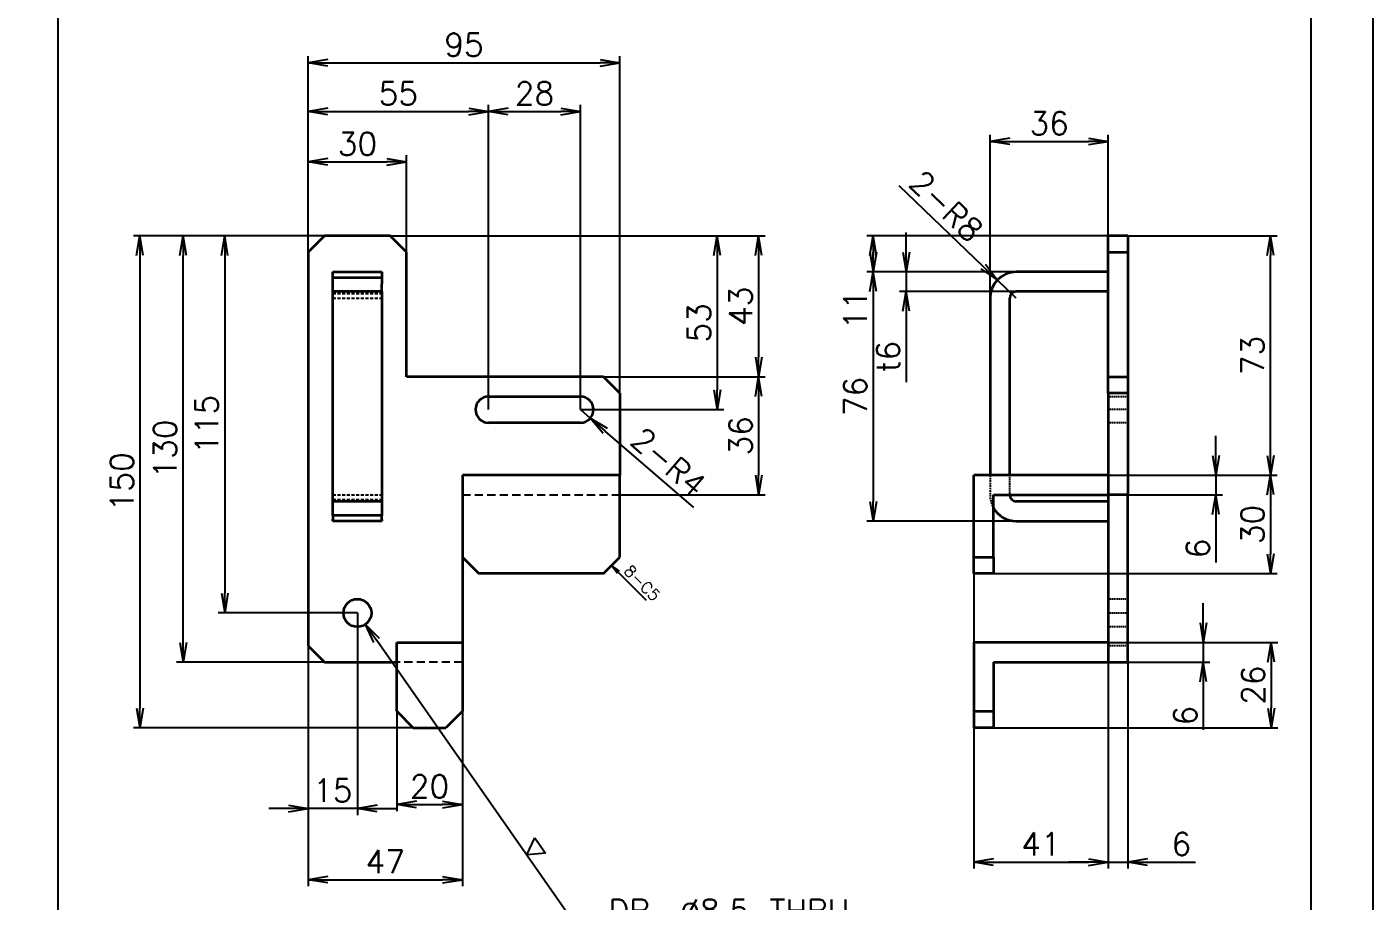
# Model space of a CAD drawing. Header units: inches. Extents: x 21 to 8642, y -3779 to 1599.
# Drawn here: x 5455.9 to 5866.4, y 264.8 to 531.4 of the extents above; entities that cross this region are included whole.
import ezdxf

# ---------------------------------------------------------------- set-up
doc = ezdxf.new("R2010")
doc.units = ezdxf.units.IN
doc.header["$MEASUREMENT"] = 0
doc.linetypes.add('HIDDEN-HOKUTO', pattern=[3.8, 2.5, -1.3])
doc.layers.add('AM_HID', color=1, linetype='HIDDEN-HOKUTO', lineweight=25)
doc.layers.add('title_frame', color=7, linetype='Continuous')
doc.layers.add('word_dim', color=253, linetype='Continuous')
doc.styles.get("Standard").update_dxf_attribs({"font": 'txt', "bigfont": 'gbcbig.shx'})
doc.dimstyles.new('HKT 1-1', dxfattribs={"dimtxt": 3.5, "dimasz": 3, "dimexe": 1, "dimexo": 0, "dimgap": 1, "dimtad": 3, "dimdsep": 46, "dimtxsty": 'Standard', "dimblk1": 'OPEN', "dimblk2": 'OPEN', "dimsah": 1, "dimcen": 0, "dimclrd": 256, "dimclre": 256, "dimclrt": 3, "dimazin": 2, "dimtfac": 1, "dimtmove": 0, "dimatfit": 3, "dimldrblk": 'OPEN', "dimfxl": 0, "dimtolj": 1, "dimlwd": 25, "dimlwe": 25, "dimarcsym": 0})
doc.dimstyles.new('STANDARD1_2', dxfattribs={"dimscale": 2, "dimtxt": 3.5, "dimasz": 3, "dimexe": 1, "dimexo": 0, "dimgap": 1, "dimtad": 3, "dimdsep": 46, "dimtxsty": 'Standard', "dimblk1": 'OPEN', "dimblk2": 'OPEN', "dimsah": 1, "dimcen": 0, "dimclrd": 256, "dimclre": 256, "dimclrt": 3, "dimazin": 2, "dimtfac": 1, "dimtmove": 0, "dimatfit": 3, "dimldrblk": 'OPEN', "dimfxl": 0, "dimtolj": 1, "dimlwd": 25, "dimlwe": 25, "dimarcsym": 0})

# ---------------------------------------------------------------- blocks, each defined once
blk = doc.blocks.new('_Open')
at = {"color": 0, "lineweight": -2}
for p, q in [((-1, 0.1666666666666667), (0, 0)), ((-1, -0.1666666666666667), (0, 0)), ((0, 0), (-1, 0))]:
    blk.add_line(p, q, dxfattribs=at)
blk = doc.blocks.new('*D269')
at = {"layer": 'DEFPOINTS', "color": 0, "linetype": 'Continuous', "ltscale": 2}
for p in [(5636.648522687641, 520.4939463423261), (5541.648522687641, 462.7201833772615), (5636.648522687641, 416.8233642149189)]:
    blk.add_point(p, dxfattribs=at)
at = {"layer": 'word_dim', "linetype": 'Continuous', "lineweight": 25, "ltscale": 2}
for p, q in [((5541.648522687641, 462.7201833772615), (5541.648522687641, 522.4939463423261)), ((5636.648522687641, 416.8233642149189), (5636.648522687641, 522.4939463423261)), ((5547.648522687641, 520.4939463423261), (5630.648522687641, 520.4939463423261))]:
    blk.add_line(p, q, dxfattribs=at)
at = {"layer": 'word_dim', "linetype": 'Continuous', "lineweight": 25, "ltscale": 2, "xscale": 6, "yscale": 6, "zscale": 6, "rotation": 180}
blk.add_blockref('_Open', (5541.648522687641, 520.4939463423261), dxfattribs=at)
at = {"layer": 'word_dim', "linetype": 'Continuous', "lineweight": 25, "ltscale": 2, "xscale": 6, "yscale": 6, "zscale": 6}
blk.add_blockref('_Open', (5636.648522687641, 520.4939463423261), dxfattribs=at)
at = {"layer": 'word_dim', "color": 3, "linetype": 'Continuous', "ltscale": 2, "insert": (5589.148522687641, 525.9939463423261), "char_height": 7, "attachment_point": 5}
blk.add_mtext('\\A1;95', dxfattribs=at)
blk = doc.blocks.new('*D270')
at = {"layer": 'DEFPOINTS', "color": 0, "linetype": 'Continuous', "ltscale": 2}
for p in [(5571.648522687641, 490.2919348616833), (5541.648522687641, 458.6013365841918), (5571.648522687641, 458.6013365841918)]:
    blk.add_point(p, dxfattribs=at)
at = {"layer": 'word_dim', "linetype": 'Continuous', "lineweight": 25, "ltscale": 2}
for p, q in [((5541.648522687641, 458.6013365841918), (5541.648522687641, 492.2919348616833)), ((5547.648522687641, 490.2919348616833), (5565.648522687641, 490.2919348616833)), ((5571.648522687641, 458.6013365841918), (5571.648522687641, 492.2919348616833))]:
    blk.add_line(p, q, dxfattribs=at)
at = {"layer": 'word_dim', "linetype": 'Continuous', "lineweight": 25, "ltscale": 2, "xscale": 6, "yscale": 6, "zscale": 6, "rotation": 180}
blk.add_blockref('_Open', (5541.648522687641, 490.2919348616833), dxfattribs=at)
at = {"layer": 'word_dim', "linetype": 'Continuous', "lineweight": 25, "ltscale": 2, "xscale": 6, "yscale": 6, "zscale": 6}
blk.add_blockref('_Open', (5571.648522687641, 490.2919348616833), dxfattribs=at)
at = {"layer": 'word_dim', "color": 3, "linetype": 'Continuous', "ltscale": 2, "insert": (5556.648522687641, 495.7919348616833), "char_height": 7, "attachment_point": 5}
blk.add_mtext('\\A1;30', dxfattribs=at)
blk = doc.blocks.new('*D271')
at = {"layer": 'DEFPOINTS', "color": 0, "linetype": 'Continuous', "ltscale": 2}
for p in [(5556.648522687641, 467.7201833772615), (5490.328993379489, 317.7211599397615), (5576.354359690393, 317.7211599397615)]:
    blk.add_point(p, dxfattribs=at)
at = {"layer": 'word_dim', "linetype": 'Continuous', "lineweight": 25, "ltscale": 2}
for p, q in [((5556.648522687641, 467.7201833772615), (5488.328993379489, 467.7201833772615)), ((5490.328993379489, 461.7201833772615), (5490.328993379489, 323.7211599397615)), ((5576.354359690393, 317.7211599397615), (5488.328993379489, 317.7211599397615))]:
    blk.add_line(p, q, dxfattribs=at)
at = {"layer": 'word_dim', "linetype": 'Continuous', "lineweight": 25, "ltscale": 2, "xscale": 6, "yscale": 6, "zscale": 6}
for p, rotation in [((5490.328993379489, 467.7201833772615), 90), ((5490.328993379489, 317.7211599397615), 270)]:
    blk.add_blockref('_Open', p, dxfattribs=dict(at, rotation=rotation))
at = {"layer": 'word_dim', "color": 3, "linetype": 'Continuous', "ltscale": 2, "insert": (5484.828993379489, 392.7206716585124), "char_height": 7, "attachment_point": 5, "rotation": 90}
blk.add_mtext('\\A1;150', dxfattribs=at)
blk = doc.blocks.new('*D272')
at = {"layer": 'DEFPOINTS', "color": 0, "linetype": 'Continuous', "ltscale": 2}
for p in [(5503.493541495876, 467.7201833772615), (5552.037301553939, 467.7201833772615), (5552.037301553939, 337.720061306949)]:
    blk.add_point(p, dxfattribs=at)
at = {"layer": 'word_dim', "linetype": 'Continuous', "lineweight": 25, "ltscale": 2}
for p, q in [((5552.037301553939, 467.7201833772615), (5501.493541495876, 467.7201833772615)), ((5503.493541495876, 343.720061306949), (5503.493541495876, 461.7201833772615)), ((5552.037301553939, 337.720061306949), (5501.493541495876, 337.720061306949))]:
    blk.add_line(p, q, dxfattribs=at)
at = {"layer": 'word_dim', "linetype": 'Continuous', "lineweight": 25, "ltscale": 2, "xscale": 6, "yscale": 6, "zscale": 6}
for p, rotation in [((5503.493541495876, 467.7201833772615), 90), ((5503.493541495876, 337.720061306949), 270)]:
    blk.add_blockref('_Open', p, dxfattribs=dict(at, rotation=rotation))
at = {"layer": 'word_dim', "color": 3, "linetype": 'Continuous', "ltscale": 2, "insert": (5497.993541495876, 402.7201223421062), "char_height": 7, "attachment_point": 5, "rotation": 90}
blk.add_mtext('\\A1;130', dxfattribs=at)
blk = doc.blocks.new('*D275')
at = {"layer": 'DEFPOINTS', "color": 0, "linetype": 'Continuous', "ltscale": 2}
for p in [(5541.648522687641, 342.720061306949), (5588.648522687641, 343.720061306949), (5588.648522687641, 271.3646072739625)]:
    blk.add_point(p, dxfattribs=at)
at = {"layer": 'word_dim', "linetype": 'Continuous', "lineweight": 25, "ltscale": 2}
for p, q in [((5541.648522687641, 342.720061306949), (5541.648522687641, 269.3646072739625)), ((5588.648522687641, 343.720061306949), (5588.648522687641, 269.3646072739625)), ((5547.648522687641, 271.3646072739625), (5582.648522687641, 271.3646072739625))]:
    blk.add_line(p, q, dxfattribs=at)
at = {"layer": 'word_dim', "linetype": 'Continuous', "lineweight": 25, "ltscale": 2, "xscale": 6, "yscale": 6, "zscale": 6, "rotation": 180}
blk.add_blockref('_Open', (5541.648522687641, 271.3646072739625), dxfattribs=at)
at = {"layer": 'word_dim', "linetype": 'Continuous', "lineweight": 25, "ltscale": 2, "xscale": 6, "yscale": 6, "zscale": 6}
blk.add_blockref('_Open', (5588.648522687641, 271.3646072739625), dxfattribs=at)
at = {"layer": 'word_dim', "color": 3, "linetype": 'Continuous', "ltscale": 2, "insert": (5565.148522687641, 276.8646072739625), "char_height": 7, "attachment_point": 5}
blk.add_mtext('\\A1;47', dxfattribs=at)
blk = doc.blocks.new('*D276')
at = {"layer": 'DEFPOINTS', "color": 0, "linetype": 'Continuous', "ltscale": 2}
for p in [(5568.648522687641, 322.721159939776), (5588.648522687641, 322.7211599397615), (5588.648522687641, 294.2999696273164)]:
    blk.add_point(p, dxfattribs=at)
at = {"layer": 'word_dim', "linetype": 'Continuous', "lineweight": 25, "ltscale": 2}
for p, q in [((5568.648522687641, 322.721159939776), (5568.648522687641, 292.2999696273164)), ((5588.648522687641, 322.7211599397615), (5588.648522687641, 292.2999696273164)), ((5574.648522687641, 294.2999696273164), (5582.648522687641, 294.2999696273164))]:
    blk.add_line(p, q, dxfattribs=at)
at = {"layer": 'word_dim', "linetype": 'Continuous', "lineweight": 25, "ltscale": 2, "xscale": 6, "yscale": 6, "zscale": 6, "rotation": 180}
blk.add_blockref('_Open', (5568.648522687641, 294.2999696273164), dxfattribs=at)
at = {"layer": 'word_dim', "linetype": 'Continuous', "lineweight": 25, "ltscale": 2, "xscale": 6, "yscale": 6, "zscale": 6}
blk.add_blockref('_Open', (5588.648522687641, 294.2999696273164), dxfattribs=at)
at = {"layer": 'word_dim', "color": 3, "linetype": 'Continuous', "ltscale": 2, "insert": (5578.648522687641, 299.7999696273164), "char_height": 7, "attachment_point": 5}
blk.add_mtext('\\A1;20', dxfattribs=at)
blk = doc.blocks.new('*D277')
at = {"layer": 'DEFPOINTS', "color": 0, "linetype": 'Continuous', "ltscale": 2}
for p in [(5596.648522687641, 505.6616328436558), (5541.648522687641, 462.7201833772615), (5596.648522687641, 414.7201833772615)]:
    blk.add_point(p, dxfattribs=at)
at = {"layer": 'word_dim', "linetype": 'Continuous', "lineweight": 25, "ltscale": 2}
for p, q in [((5541.648522687641, 462.7201833772615), (5541.648522687641, 507.6616328436558)), ((5547.648522687641, 505.6616328436558), (5590.648522687641, 505.6616328436558)), ((5596.648522687641, 414.7201833772615), (5596.648522687641, 507.6616328436558))]:
    blk.add_line(p, q, dxfattribs=at)
at = {"layer": 'word_dim', "linetype": 'Continuous', "lineweight": 25, "ltscale": 2, "xscale": 6, "yscale": 6, "zscale": 6, "rotation": 180}
blk.add_blockref('_Open', (5541.648522687641, 505.6616328436558), dxfattribs=at)
at = {"layer": 'word_dim', "linetype": 'Continuous', "lineweight": 25, "ltscale": 2, "xscale": 6, "yscale": 6, "zscale": 6}
blk.add_blockref('_Open', (5596.648522687641, 505.6616328436558), dxfattribs=at)
at = {"layer": 'word_dim', "color": 3, "linetype": 'Continuous', "ltscale": 2, "insert": (5569.148522687641, 511.1616328436558), "char_height": 7, "attachment_point": 5}
blk.add_mtext('\\A1;55', dxfattribs=at)
blk = doc.blocks.new('*D278')
at = {"layer": 'DEFPOINTS', "color": 0, "linetype": 'Continuous', "ltscale": 2}
for p in [(5624.648522687641, 505.6616328436558), (5596.648522687641, 414.7201833772615), (5624.648522687641, 414.7201833772615)]:
    blk.add_point(p, dxfattribs=at)
at = {"layer": 'word_dim', "linetype": 'Continuous', "lineweight": 25, "ltscale": 2}
for p, q in [((5596.648522687641, 414.7201833772615), (5596.648522687641, 507.6616328436558)), ((5602.648522687641, 505.6616328436558), (5618.648522687641, 505.6616328436558)), ((5624.648522687641, 414.7201833772615), (5624.648522687641, 507.6616328436558))]:
    blk.add_line(p, q, dxfattribs=at)
at = {"layer": 'word_dim', "linetype": 'Continuous', "lineweight": 25, "ltscale": 2, "xscale": 6, "yscale": 6, "zscale": 6, "rotation": 180}
blk.add_blockref('_Open', (5596.648522687641, 505.6616328436558), dxfattribs=at)
at = {"layer": 'word_dim', "linetype": 'Continuous', "lineweight": 25, "ltscale": 2, "xscale": 6, "yscale": 6, "zscale": 6}
blk.add_blockref('_Open', (5624.648522687641, 505.6616328436558), dxfattribs=at)
at = {"layer": 'word_dim', "color": 3, "linetype": 'Continuous', "ltscale": 2, "insert": (5610.648522687641, 511.1616328436558), "char_height": 7, "attachment_point": 5}
blk.add_mtext('\\A1;28', dxfattribs=at)
blk = doc.blocks.new('*D279')
at = {"layer": 'DEFPOINTS', "color": 0, "linetype": 'Continuous', "ltscale": 2}
for p in [(5566.648522687641, 467.7201833772615), (5571.648522687641, 424.7201833772615), (5679.001413265682, 424.7201833772615)]:
    blk.add_point(p, dxfattribs=at)
at = {"layer": 'word_dim', "linetype": 'Continuous', "lineweight": 25, "ltscale": 2}
for p, q in [((5566.648522687641, 467.7201833772615), (5681.001413265682, 467.7201833772615)), ((5679.001413265682, 461.7201833772615), (5679.001413265682, 430.7201833772615)), ((5571.648522687641, 424.7201833772615), (5681.001413265682, 424.7201833772615))]:
    blk.add_line(p, q, dxfattribs=at)
at = {"layer": 'word_dim', "linetype": 'Continuous', "lineweight": 25, "ltscale": 2, "xscale": 6, "yscale": 6, "zscale": 6}
for p, rotation in [((5679.001413265682, 467.7201833772615), 90), ((5679.001413265682, 424.7201833772615), 270)]:
    blk.add_blockref('_Open', p, dxfattribs=dict(at, rotation=rotation))
at = {"layer": 'word_dim', "color": 3, "linetype": 'Continuous', "ltscale": 2, "insert": (5673.501413265682, 446.2201833772624), "char_height": 7, "attachment_point": 5, "rotation": 90}
blk.add_mtext('\\A1;43', dxfattribs=at)
blk = doc.blocks.new('*D280')
at = {"layer": 'DEFPOINTS', "color": 0, "linetype": 'Continuous', "ltscale": 2}
for p in [(5566.648522687641, 467.7201833772615), (5624.648522687641, 414.7201833772615), (5666.338977095062, 414.7201833772615)]:
    blk.add_point(p, dxfattribs=at)
at = {"layer": 'word_dim', "linetype": 'Continuous', "lineweight": 25, "ltscale": 2}
for p, q in [((5566.648522687641, 467.7201833772615), (5668.338977095062, 467.7201833772615)), ((5666.338977095062, 461.7201833772615), (5666.338977095062, 420.7201833772615)), ((5624.648522687641, 414.7201833772615), (5668.338977095062, 414.7201833772615))]:
    blk.add_line(p, q, dxfattribs=at)
at = {"layer": 'word_dim', "linetype": 'Continuous', "lineweight": 25, "ltscale": 2, "xscale": 6, "yscale": 6, "zscale": 6}
for p, rotation in [((5666.338977095062, 467.7201833772615), 90), ((5666.338977095062, 414.7201833772615), 270)]:
    blk.add_blockref('_Open', p, dxfattribs=dict(at, rotation=rotation))
at = {"layer": 'word_dim', "color": 3, "linetype": 'Continuous', "ltscale": 2, "insert": (5660.838977095062, 441.2201833772624), "char_height": 7, "attachment_point": 5, "rotation": 90}
blk.add_mtext('\\A1;53', dxfattribs=at)
blk = doc.blocks.new('*D281')
at = {"layer": 'DEFPOINTS', "color": 0, "linetype": 'Continuous', "ltscale": 2}
for p in [(5785.577261531786, 467.7201833772615), (5713.955106609328, 456.7201833772615), (5764.561501584454, 456.7201833772615)]:
    blk.add_point(p, dxfattribs=at)
at = {"layer": 'word_dim', "linetype": 'Continuous', "lineweight": 25, "ltscale": 2}
for p, q in [((5785.577261531786, 467.7201833772615), (5711.955106609328, 467.7201833772615)), ((5713.955106609328, 461.7201833772615), (5713.955106609328, 462.7201833772615)), ((5764.561501584454, 456.7201833772615), (5711.955106609328, 456.7201833772615)), ((5713.955106609328, 456.7201833772615), (5713.955106609328, 439.7201833772615))]:
    blk.add_line(p, q, dxfattribs=at)
at = {"layer": 'word_dim', "linetype": 'Continuous', "lineweight": 25, "ltscale": 2, "xscale": 6, "yscale": 6, "zscale": 6}
for p, rotation in [((5713.955106609328, 467.7201833772615), 90), ((5713.955106609328, 456.7201833772615), 270)]:
    blk.add_blockref('_Open', p, dxfattribs=dict(at, rotation=rotation))
at = {"layer": 'word_dim', "color": 3, "linetype": 'Continuous', "ltscale": 2, "insert": (5708.455106609328, 445.2201833772625), "char_height": 7, "attachment_point": 5, "rotation": 90}
blk.add_mtext('\\A1;11', dxfattribs=at)
blk = doc.blocks.new('*D282')
at = {"layer": 'DEFPOINTS', "color": 0, "linetype": 'Continuous', "ltscale": 2}
for p in [(5761.986914604031, 456.7201833772615), (5713.955106609328, 380.7201833772615), (5763.376498775966, 380.7201833772615)]:
    blk.add_point(p, dxfattribs=at)
at = {"layer": 'word_dim', "linetype": 'Continuous', "lineweight": 25, "ltscale": 2}
for p, q in [((5761.986914604031, 456.7201833772615), (5711.955106609328, 456.7201833772615)), ((5713.955106609328, 450.7201833772615), (5713.955106609328, 386.7201833772615)), ((5763.376498775966, 380.7201833772615), (5711.955106609328, 380.7201833772615))]:
    blk.add_line(p, q, dxfattribs=at)
at = {"layer": 'word_dim', "linetype": 'Continuous', "lineweight": 25, "ltscale": 2, "xscale": 6, "yscale": 6, "zscale": 6}
for p, rotation in [((5713.955106609328, 456.7201833772615), 90), ((5713.955106609328, 380.7201833772615), 270)]:
    blk.add_blockref('_Open', p, dxfattribs=dict(at, rotation=rotation))
at = {"layer": 'word_dim', "color": 3, "linetype": 'Continuous', "ltscale": 2, "insert": (5708.455106609328, 418.7201833772625), "char_height": 7, "attachment_point": 5, "rotation": 90}
blk.add_mtext('\\A1;76', dxfattribs=at)
blk = doc.blocks.new('*D283')
at = {"layer": 'DEFPOINTS', "color": 0, "linetype": 'Continuous', "ltscale": 2}
for p in [(5770.240047276226, 456.7201833772615), (5723.996880113818, 450.7201833772615), (5770.240047276226, 450.7201833772615)]:
    blk.add_point(p, dxfattribs=at)
at = {"layer": 'word_dim', "linetype": 'Continuous', "lineweight": 25, "ltscale": 2}
for p, q in [((5723.996880113818, 462.7201833772615), (5723.996880113818, 468.7201833772615)), ((5770.240047276226, 456.7201833772615), (5721.996880113818, 456.7201833772615)), ((5723.996880113818, 456.7201833772615), (5723.996880113818, 450.7201833772615)), ((5770.240047276226, 450.7201833772615), (5721.996880113818, 450.7201833772615)), ((5723.996880113818, 444.7201833772615), (5723.996880113818, 423.0535167105949))]:
    blk.add_line(p, q, dxfattribs=at)
at = {"layer": 'word_dim', "linetype": 'Continuous', "lineweight": 25, "ltscale": 2, "xscale": 6, "yscale": 6, "zscale": 6}
for p, rotation in [((5723.996880113818, 456.7201833772615), 270), ((5723.996880113818, 450.7201833772615), 90)]:
    blk.add_blockref('_Open', p, dxfattribs=dict(at, rotation=rotation))
at = {"layer": 'word_dim', "color": 3, "linetype": 'Continuous', "ltscale": 2, "insert": (5718.496880113818, 430.8868500439291), "char_height": 7, "attachment_point": 5, "rotation": 90}
blk.add_mtext('\\A1;t6', dxfattribs=at)
blk = doc.blocks.new('*D284')
at = {"layer": 'DEFPOINTS', "color": 0, "linetype": 'Continuous', "ltscale": 2}
for p in [(5791.577261531786, 467.7201833772615), (5835.108429427377, 467.7201833772615), (5785.577261531786, 394.7218923616365)]:
    blk.add_point(p, dxfattribs=at)
at = {"layer": 'word_dim', "linetype": 'Continuous', "lineweight": 25, "ltscale": 2}
for p, q in [((5791.577261531786, 467.7201833772615), (5837.108429427377, 467.7201833772615)), ((5835.108429427377, 400.7218923616365), (5835.108429427377, 461.7201833772615)), ((5785.577261531786, 394.7218923616365), (5837.108429427377, 394.7218923616365))]:
    blk.add_line(p, q, dxfattribs=at)
at = {"layer": 'word_dim', "linetype": 'Continuous', "lineweight": 25, "ltscale": 2, "xscale": 6, "yscale": 6, "zscale": 6}
for p, rotation in [((5835.108429427377, 467.7201833772615), 90), ((5835.108429427377, 394.7218923616365), 270)]:
    blk.add_blockref('_Open', p, dxfattribs=dict(at, rotation=rotation))
at = {"layer": 'word_dim', "color": 3, "linetype": 'Continuous', "ltscale": 2, "insert": (5829.608429427377, 431.22103786945), "char_height": 7, "attachment_point": 5, "rotation": 90}
blk.add_mtext('\\A1;73', dxfattribs=at)
blk = doc.blocks.new('*D285')
at = {"layer": 'DEFPOINTS', "color": 0, "linetype": 'Continuous', "ltscale": 2}
for p in [(5785.577160266666, 394.7218923616365), (5750.577261531786, 364.721037869449), (5835.108429427377, 364.7210378694489)]:
    blk.add_point(p, dxfattribs=at)
at = {"layer": 'word_dim', "linetype": 'Continuous', "lineweight": 25, "ltscale": 2}
for p, q in [((5785.577160266666, 394.7218923616365), (5837.108429427377, 394.7218923616365)), ((5835.108429427377, 388.7218923616365), (5835.108429427377, 370.7210378694489)), ((5750.577261531786, 364.721037869449), (5837.108429427377, 364.7210378694489))]:
    blk.add_line(p, q, dxfattribs=at)
at = {"layer": 'word_dim', "linetype": 'Continuous', "lineweight": 25, "ltscale": 2, "xscale": 6, "yscale": 6, "zscale": 6}
for p, rotation in [((5835.108429427377, 394.7218923616365), 90), ((5835.108429427377, 364.7210378694489), 270)]:
    blk.add_blockref('_Open', p, dxfattribs=dict(at, rotation=rotation))
at = {"layer": 'word_dim', "color": 3, "linetype": 'Continuous', "ltscale": 2, "insert": (5829.608429427377, 379.7214651155437), "char_height": 7, "attachment_point": 5, "rotation": 90}
blk.add_mtext('\\A1;30', dxfattribs=at)
blk = doc.blocks.new('*D286')
at = {"layer": 'DEFPOINTS', "color": 0, "linetype": 'Continuous', "ltscale": 2}
for p in [(5791.577261531786, 394.7218923616365), (5791.577261531756, 388.7211599397615), (5818.441730273977, 388.7211599397615)]:
    blk.add_point(p, dxfattribs=at)
at = {"layer": 'word_dim', "linetype": 'Continuous', "lineweight": 25, "ltscale": 2}
for p, q in [((5818.441730273977, 400.7218923616365), (5818.441730273977, 406.7218923616365)), ((5791.577261531786, 394.7218923616365), (5820.441730273977, 394.7218923616365)), ((5818.441730273977, 394.7218923616365), (5818.441730273977, 388.7211599397615)), ((5791.577261531756, 388.7211599397615), (5820.441730273977, 388.7211599397615)), ((5818.441730273977, 382.7211599397615), (5818.441730273977, 368.0544932730948))]:
    blk.add_line(p, q, dxfattribs=at)
at = {"layer": 'word_dim', "linetype": 'Continuous', "lineweight": 25, "ltscale": 2, "xscale": 6, "yscale": 6, "zscale": 6}
for p, rotation in [((5818.441730273977, 394.7218923616365), 270), ((5818.441730273977, 388.7211599397615), 90)]:
    blk.add_blockref('_Open', p, dxfattribs=dict(at, rotation=rotation))
at = {"layer": 'word_dim', "color": 3, "linetype": 'Continuous', "ltscale": 2, "insert": (5812.941730273977, 372.3878266064291), "char_height": 7, "attachment_point": 5, "rotation": 90}
blk.add_mtext('\\A1;6', dxfattribs=at)
blk = doc.blocks.new('*D287')
at = {"layer": 'DEFPOINTS', "color": 0, "linetype": 'Continuous', "ltscale": 2}
for p in [(5785.577261531786, 343.720061306949), (5750.577261531786, 317.7211599397615), (5835.309686426832, 317.7211599397614)]:
    blk.add_point(p, dxfattribs=at)
at = {"layer": 'word_dim', "linetype": 'Continuous', "lineweight": 25, "ltscale": 2}
for p, q in [((5785.577261531786, 343.720061306949), (5837.309686426832, 343.720061306949)), ((5835.309686426832, 337.720061306949), (5835.309686426832, 323.7211599397614)), ((5750.577261531786, 317.7211599397615), (5837.309686426832, 317.7211599397614))]:
    blk.add_line(p, q, dxfattribs=at)
at = {"layer": 'word_dim', "linetype": 'Continuous', "lineweight": 25, "ltscale": 2, "xscale": 6, "yscale": 6, "zscale": 6}
for p, rotation in [((5835.309686426832, 343.720061306949), 90), ((5835.309686426832, 317.7211599397614), 270)]:
    blk.add_blockref('_Open', p, dxfattribs=dict(at, rotation=rotation))
at = {"layer": 'word_dim', "color": 3, "linetype": 'Continuous', "ltscale": 2, "insert": (5829.809686426832, 330.7206106233562), "char_height": 7, "attachment_point": 5, "rotation": 90}
blk.add_mtext('\\A1;26', dxfattribs=at)
blk = doc.blocks.new('*D288')
at = {"layer": 'DEFPOINTS', "color": 0, "linetype": 'Continuous', "ltscale": 2}
for p in [(5785.577261531786, 343.720061306949), (5814.60790548663, 343.720061306949), (5785.577261531786, 337.720061306949)]:
    blk.add_point(p, dxfattribs=at)
at = {"layer": 'word_dim', "linetype": 'Continuous', "lineweight": 25, "ltscale": 2}
for p, q in [((5814.60790548663, 349.720061306949), (5814.60790548663, 355.720061306949)), ((5785.577261531786, 343.720061306949), (5816.60790548663, 343.720061306949)), ((5814.60790548663, 343.720061306949), (5814.60790548663, 337.720061306949)), ((5785.577261531786, 337.720061306949), (5816.60790548663, 337.720061306949)), ((5814.60790548663, 331.720061306949), (5814.60790548663, 317.0533946402823))]:
    blk.add_line(p, q, dxfattribs=at)
at = {"layer": 'word_dim', "linetype": 'Continuous', "lineweight": 25, "ltscale": 2, "xscale": 6, "yscale": 6, "zscale": 6}
for p, rotation in [((5814.60790548663, 343.720061306949), 270), ((5814.60790548663, 337.720061306949), 90)]:
    blk.add_blockref('_Open', p, dxfattribs=dict(at, rotation=rotation))
at = {"layer": 'word_dim', "color": 3, "linetype": 'Continuous', "ltscale": 2, "insert": (5809.10790548663, 321.3867279736166), "char_height": 7, "attachment_point": 5, "rotation": 90}
blk.add_mtext('\\A1;6', dxfattribs=at)
blk = doc.blocks.new('*D289')
at = {"layer": 'DEFPOINTS', "color": 0, "linetype": 'Continuous', "ltscale": 2}
for p in [(5744.577261531786, 364.721037869449), (5785.577160266666, 337.720061306949), (5785.577160266666, 276.7329996531457)]:
    blk.add_point(p, dxfattribs=at)
at = {"layer": 'word_dim', "linetype": 'Continuous', "lineweight": 25, "ltscale": 2}
for p, q in [((5744.577261531786, 364.721037869449), (5744.577261531786, 274.7329996531457)), ((5785.577160266666, 337.720061306949), (5785.577160266666, 274.7329996531457)), ((5750.577261531786, 276.7329996531457), (5779.577160266666, 276.7329996531457))]:
    blk.add_line(p, q, dxfattribs=at)
at = {"layer": 'word_dim', "linetype": 'Continuous', "lineweight": 25, "ltscale": 2, "xscale": 6, "yscale": 6, "zscale": 6, "rotation": 180}
blk.add_blockref('_Open', (5744.577261531786, 276.7329996531457), dxfattribs=at)
at = {"layer": 'word_dim', "linetype": 'Continuous', "lineweight": 25, "ltscale": 2, "xscale": 6, "yscale": 6, "zscale": 6}
blk.add_blockref('_Open', (5785.577160266666, 276.7329996531457), dxfattribs=at)
at = {"layer": 'word_dim', "color": 3, "linetype": 'Continuous', "ltscale": 2, "insert": (5765.077210899226, 282.2329996531457), "char_height": 7, "attachment_point": 5}
blk.add_mtext('\\A1;41', dxfattribs=at)
blk = doc.blocks.new('*D290')
at = {"layer": 'DEFPOINTS', "color": 0, "linetype": 'Continuous', "ltscale": 2}
for p in [(5785.577160266666, 337.720061306949), (5791.577261531786, 337.720061306949), (5791.577261531786, 276.7329996531457)]:
    blk.add_point(p, dxfattribs=at)
at = {"layer": 'word_dim', "linetype": 'Continuous', "lineweight": 25, "ltscale": 2}
for p, q in [((5785.577160266666, 337.720061306949), (5785.577160266666, 274.7329996531457)), ((5791.577261531786, 337.720061306949), (5791.577261531786, 274.7329996531457)), ((5779.577160266666, 276.7329996531457), (5773.577160266666, 276.7329996531457)), ((5785.577160266666, 276.7329996531457), (5791.577261531786, 276.7329996531457)), ((5797.577261531786, 276.7329996531457), (5812.243928198453, 276.7329996531457))]:
    blk.add_line(p, q, dxfattribs=at)
at = {"layer": 'word_dim', "linetype": 'Continuous', "lineweight": 25, "ltscale": 2, "xscale": 6, "yscale": 6, "zscale": 6}
blk.add_blockref('_Open', (5785.577160266666, 276.7329996531457), dxfattribs=at)
at = {"layer": 'word_dim', "linetype": 'Continuous', "lineweight": 25, "ltscale": 2, "xscale": 6, "yscale": 6, "zscale": 6, "rotation": 180}
blk.add_blockref('_Open', (5791.577261531786, 276.7329996531457), dxfattribs=at)
at = {"layer": 'word_dim', "color": 3, "linetype": 'Continuous', "ltscale": 2, "insert": (5807.910594865119, 282.2329996531457), "char_height": 7, "attachment_point": 5}
blk.add_mtext('\\A1;6', dxfattribs=at)
blk = doc.blocks.new('*D291')
at = {"layer": 'DEFPOINTS', "color": 0, "linetype": 'Continuous', "ltscale": 2}
for p in [(5785.577261531786, 496.5437920145032), (5785.577261531786, 467.7201833772615), (5749.577261531786, 447.1062593358129)]:
    blk.add_point(p, dxfattribs=at)
at = {"layer": 'word_dim', "linetype": 'Continuous', "lineweight": 25, "ltscale": 2}
for p, q in [((5749.577261531786, 447.1062593358129), (5749.577261531786, 498.5437920145032)), ((5785.577261531786, 467.7201833772615), (5785.577261531786, 498.5437920145032)), ((5755.577261531786, 496.5437920145032), (5779.577261531786, 496.5437920145032))]:
    blk.add_line(p, q, dxfattribs=at)
at = {"layer": 'word_dim', "linetype": 'Continuous', "lineweight": 25, "ltscale": 2, "xscale": 6, "yscale": 6, "zscale": 6, "rotation": 180}
blk.add_blockref('_Open', (5749.577261531786, 496.5437920145032), dxfattribs=at)
at = {"layer": 'word_dim', "linetype": 'Continuous', "lineweight": 25, "ltscale": 2, "xscale": 6, "yscale": 6, "zscale": 6}
blk.add_blockref('_Open', (5785.577261531786, 496.5437920145032), dxfattribs=at)
at = {"layer": 'word_dim', "color": 3, "linetype": 'Continuous', "ltscale": 2, "insert": (5767.577261531786, 502.0437920145032), "char_height": 7, "attachment_point": 5}
blk.add_mtext('\\A1;36', dxfattribs=at)
blk = doc.blocks.new('*D292')
at = {"layer": 'DEFPOINTS', "color": 0, "linetype": 'Continuous', "ltscale": 2}
for p in [(5631.648522687641, 424.7201833772615), (5636.648522687641, 388.7218923616365), (5679.001413265682, 388.7218923616365)]:
    blk.add_point(p, dxfattribs=at)
at = {"layer": 'word_dim', "linetype": 'Continuous', "lineweight": 25, "ltscale": 2}
for p, q in [((5631.648522687641, 424.7201833772615), (5681.001413265682, 424.7201833772615)), ((5679.001413265682, 418.7201833772615), (5679.001413265682, 394.7218923616365)), ((5636.648522687641, 388.7218923616365), (5681.001413265682, 388.7218923616365))]:
    blk.add_line(p, q, dxfattribs=at)
at = {"layer": 'word_dim', "linetype": 'Continuous', "lineweight": 25, "ltscale": 2, "xscale": 6, "yscale": 6, "zscale": 6}
for p, rotation in [((5679.001413265682, 424.7201833772615), 90), ((5679.001413265682, 388.7218923616365), 270)]:
    blk.add_blockref('_Open', p, dxfattribs=dict(at, rotation=rotation))
at = {"layer": 'word_dim', "color": 3, "linetype": 'Continuous', "ltscale": 2, "insert": (5673.501413265682, 406.7210378694499), "char_height": 7, "attachment_point": 5, "rotation": 90}
blk.add_mtext('\\A1;36', dxfattribs=at)
blk = doc.blocks.new('*D293')
at = {"layer": 'DEFPOINTS', "color": 0, "linetype": 'Continuous', "ltscale": 2}
for p in [(5556.648522687641, 352.720061306949), (5541.648522687641, 342.720061306949), (5541.648522687641, 293.07858651877)]:
    blk.add_point(p, dxfattribs=at)
at = {"layer": 'word_dim', "linetype": 'Continuous', "lineweight": 25, "ltscale": 2}
for p, q in [((5556.648522687641, 352.720061306949), (5556.648522687641, 291.07858651877)), ((5541.648522687641, 342.720061306949), (5541.648522687641, 291.07858651877)), ((5535.648522687641, 293.07858651877), (5529.648522687641, 293.07858651877)), ((5556.648522687641, 293.07858651877), (5541.648522687641, 293.07858651877)), ((5562.648522687641, 293.07858651877), (5568.648522687641, 293.07858651877))]:
    blk.add_line(p, q, dxfattribs=at)
at = {"layer": 'word_dim', "linetype": 'Continuous', "lineweight": 25, "ltscale": 2, "xscale": 6, "yscale": 6, "zscale": 6}
blk.add_blockref('_Open', (5541.648522687641, 293.07858651877), dxfattribs=at)
at = {"layer": 'word_dim', "linetype": 'Continuous', "lineweight": 25, "ltscale": 2, "xscale": 6, "yscale": 6, "zscale": 6, "rotation": 180}
blk.add_blockref('_Open', (5556.648522687641, 293.07858651877), dxfattribs=at)
at = {"layer": 'word_dim', "color": 3, "linetype": 'Continuous', "ltscale": 2, "insert": (5549.148522687641, 298.57858651877), "char_height": 7, "attachment_point": 5}
blk.add_mtext('\\A1;15', dxfattribs=at)
blk = doc.blocks.new('*D294')
at = {"layer": 'DEFPOINTS', "color": 0, "linetype": 'Continuous', "ltscale": 2}
for p in [(5552.037301553939, 467.7201833772615), (5516.178583342002, 352.720061306949), (5556.648522687641, 352.720061306949)]:
    blk.add_point(p, dxfattribs=at)
at = {"layer": 'word_dim', "linetype": 'Continuous', "lineweight": 25, "ltscale": 2}
for p, q in [((5552.037301553939, 467.7201833772615), (5514.178583342002, 467.7201833772615)), ((5516.178583342002, 461.7201833772615), (5516.178583342002, 358.720061306949)), ((5556.648522687641, 352.720061306949), (5514.178583342002, 352.720061306949))]:
    blk.add_line(p, q, dxfattribs=at)
at = {"layer": 'word_dim', "linetype": 'Continuous', "lineweight": 25, "ltscale": 2, "xscale": 6, "yscale": 6, "zscale": 6}
for p, rotation in [((5516.178583342002, 467.7201833772615), 90), ((5516.178583342002, 352.720061306949), 270)]:
    blk.add_blockref('_Open', p, dxfattribs=dict(at, rotation=rotation))
at = {"layer": 'word_dim', "color": 3, "linetype": 'Continuous', "ltscale": 2, "insert": (5510.678583342002, 410.2201223421062), "char_height": 7, "attachment_point": 5, "rotation": 90}
blk.add_mtext('\\A1;115', dxfattribs=at)
blk = doc.blocks.new('*D295')
at = {"layer": 'DEFPOINTS', "color": 0, "linetype": 'Continuous', "ltscale": 2}
for p in [(5554.211700323884, 356.2020717560131), (5559.085345051348, 349.2380508578335)]:
    blk.add_point(p, dxfattribs=at)
at = {"layer": 'word_dim', "linetype": 'Continuous', "lineweight": 25, "ltscale": 2}
for p, q in [((5624.111774677082, 256.3208522988666), (5562.525564858974, 344.3222714002886)), ((5709.478441343533, 256.3208522988666), (5624.111774677082, 256.3208522988666))]:
    blk.add_line(p, q, dxfattribs=at)
at = {"layer": 'word_dim', "linetype": 'Continuous', "lineweight": 25, "ltscale": 2, "xscale": 6, "yscale": 6, "zscale": 6, "rotation": 124.9855597929897}
blk.add_blockref('_Open', (5559.085345051348, 349.2380508578335), dxfattribs=at)
at = {"layer": 'word_dim', "color": 3, "linetype": 'Continuous', "ltscale": 2, "insert": (5669.978441343533, 261.8208522988671), "char_height": 7, "attachment_point": 5}
blk.add_mtext('\\A1;DR. {\\Fromans,bigfont|c134;∅8.5} THRU', dxfattribs=at)
blk = doc.blocks.new('shiage1')
at = {"layer": 'word_dim', "color": 3, "linetype": 'Continuous'}
for p, q in [((-4.255559048260693e-05, 3.4162127349191e-07), (-1.443418228564553, 2.500000341621273)), ((-1.443418228564553, 2.500000341621273), (1.443333117383588, 2.500000341621273)), ((1.443333117383588, 2.500000341621273), (-4.255559048260693e-05, 3.4162127349191e-07))]:
    blk.add_line(p, q, dxfattribs=at)
blk = doc.blocks.new('*D296')
at = {"layer": 'DEFPOINTS', "color": 0, "linetype": 'Continuous', "ltscale": 2}
for p in [(5624.648522687678, 414.7201833772779), (5627.677785113172, 412.1079871447091)]:
    blk.add_point(p, dxfattribs=at)
at = {"layer": 'word_dim', "linetype": 'Continuous', "lineweight": 25, "ltscale": 2}
for p, q in [((5624.648522687678, 414.7201833772779), (5627.677785113172, 412.1079871447091)), ((5659.232602045446, 384.8976097220825), (5632.221678751419, 408.189692795851))]:
    blk.add_line(p, q, dxfattribs=at)
at = {"layer": 'word_dim', "linetype": 'Continuous', "lineweight": 25, "ltscale": 2, "xscale": 6, "yscale": 6, "zscale": 6, "rotation": 139.2281157744436}
blk.add_blockref('_Open', (5627.677785113172, 412.1079871447091), dxfattribs=at)
at = {"layer": 'word_dim', "color": 3, "linetype": 'Continuous', "ltscale": 2, "insert": (5651.590857037343, 398.7497399195977), "char_height": 7, "attachment_point": 5, "rotation": 319.2281157744436}
blk.add_mtext('\\A1;2-R4', dxfattribs=at)
blk = doc.blocks.new('*D297')
at = {"layer": 'DEFPOINTS', "color": 0, "linetype": 'Continuous', "ltscale": 2}
for p in [(5751.803683233908, 454.2578537934901), (5757.577261531858, 448.7201833772424)]:
    blk.add_point(p, dxfattribs=at)
at = {"layer": 'word_dim', "linetype": 'Continuous', "lineweight": 25, "ltscale": 2}
for p, q in [((5721.732962932444, 483.0998872110958), (5747.473499510497, 458.4111066056253)), ((5757.577261531858, 448.7201833772424), (5751.803683233908, 454.2578537934901))]:
    blk.add_line(p, q, dxfattribs=at)
at = {"layer": 'word_dim', "linetype": 'Continuous', "lineweight": 25, "ltscale": 2, "xscale": 6, "yscale": 6, "zscale": 6, "rotation": 316.1947899871084}
blk.add_blockref('_Open', (5751.803683233908, 454.2578537934901), dxfattribs=at)
at = {"layer": 'word_dim', "color": 3, "linetype": 'Continuous', "ltscale": 2, "insert": (5736.245287770889, 476.8014583942204), "char_height": 7, "attachment_point": 5, "rotation": 316.19478998710844}
blk.add_mtext('\\A1;2-R8', dxfattribs=at)

msp = doc.modelspace()

# ---------------------------------------------------------------- linework, layer by layer
at = {"color": 7, "lineweight": 35, "ltscale": 0.1767766952966369}
for p, q in [((5546.648522687641, 467.7201833772615), (5541.648522687641, 462.7201833772615)), ((5571.648522687641, 462.7201833772615), (5566.648522687641, 467.7201833772615)), ((5636.648522687641, 419.7201833772615), (5631.648522687641, 424.7201833772615)), ((5588.648522687641, 369.721037869449), (5593.648522687641, 364.721037869449)), ((5631.648522687641, 364.721037869449), (5636.648522687641, 369.721037869449)), ((5541.648522687641, 342.720061306949), (5546.648522687641, 337.720061306949)), ((5568.648522687641, 322.7211599397615), (5573.648522687641, 317.7211599397615)), ((5588.648522687641, 322.7211599397615), (5583.648522687641, 317.7211599397615))]:
    msp.add_line(p, q, dxfattribs=at)
at = {"color": 7, "lineweight": 35}
for p, q in [((5566.648522687641, 467.7201833772615), (5546.648522687641, 467.7201833772615)), ((5541.648522687641, 462.7201833772615), (5541.648522687641, 342.720061306949)), ((5571.648522687641, 424.7201833772615), (5571.648522687641, 462.7201833772615)), ((5785.577261531786, 424.7201833772615), (5785.577261531786, 462.7201833772615)), ((5791.577261531786, 462.7201833772615), (5791.577261531786, 424.7201833772615)), ((5785.577261531786, 456.7201833772615), (5757.577261531786, 456.7201833772615)), ((5549.148522687641, 386.7201833772615), (5549.148522687641, 450.7201833772615)), ((5564.148522687641, 450.7201833772615), (5564.148522687641, 386.7201833772615)), ((5749.577261531786, 448.7201833772615), (5749.577261531786, 394.7218923616365)), ((5755.577261531786, 394.7218923616365), (5755.577261531786, 448.7201833772615)), ((5785.577261531786, 450.7201833772615), (5757.577261531786, 450.7201833772615)), ((5631.648522687641, 424.7201833772615), (5571.648522687641, 424.7201833772615)), ((5596.648522687641, 418.7201833772615), (5624.648522687641, 418.7201833772615)), ((5636.648522687641, 419.7201833772615), (5636.648522687641, 394.7218923616365)), ((5785.577261531786, 419.7201833772615), (5785.57713595842, 388.7211599423881)), ((5791.577261531786, 419.7201833772615), (5791.577261531786, 388.7211599397615)), ((5624.648522687641, 410.7201833772615), (5596.648522687641, 410.7201833772615)), ((5636.648522687641, 394.7218923616365), (5588.648522687641, 394.7218923616365)), ((5588.648522687641, 394.7218923616365), (5588.648522687641, 369.721037869449)), ((5636.648522687641, 369.721037869449), (5636.648522687641, 394.7218923616365)), ((5785.577261531786, 394.7218923616365), (5744.577261531786, 394.7218923616365)), ((5744.577261531786, 369.721037869449), (5744.577261531786, 394.7218923616365)), ((5750.577261531786, 388.7218923616365), (5785.577261531786, 388.7211599397615)), ((5785.577261531786, 386.7201833772615), (5757.577261531786, 386.7201833772615)), ((5785.577261531786, 388.7211599397615), (5785.577261531786, 337.720061306949)), ((5791.577261531786, 337.720061306949), (5791.577261531786, 388.7211599397615)), ((5757.577261531786, 380.7201833772615), (5785.577261531786, 380.7201833772615)), ((5588.648522687641, 369.721037869449), (5588.648522687641, 343.720061306949)), ((5631.648522687641, 364.721037869449), (5593.648522687641, 364.721037869449)), ((5568.648522687641, 343.720061306949), (5588.648522687641, 343.720061306949)), ((5568.648522687641, 322.7211599397615), (5568.648522687641, 343.720061306949)), ((5588.648522687641, 343.720061306949), (5588.648522687641, 322.7211599397615)), ((5785.577261531786, 343.720061306949), (5744.577261531786, 343.720061306949)), ((5744.577261531786, 343.720061306949), (5744.577261531786, 322.7211599397615)), ((5546.648522687641, 337.720061306949), (5568.648522687641, 337.720061306949)), ((5750.577261531786, 337.720061306949), (5791.577261531786, 337.720061306949))]:
    msp.add_line(p, q, dxfattribs=at)
at = {"color": 7, "lineweight": 35, "ltscale": 0.125}
for p, q in [((5785.577261531786, 462.7201833772615), (5785.577261531786, 467.7201833772615)), ((5791.577261531786, 467.7201833772615), (5791.577261531786, 462.7201833772615)), ((5785.577261531786, 419.7201833772615), (5785.577261531786, 424.7201833772615)), ((5791.577261531786, 424.7201833772615), (5791.577261531786, 419.7201833772615)), ((5744.577261531786, 364.721037869449), (5744.577261531786, 369.721037869449)), ((5750.577261531786, 369.721037869449), (5750.577261531786, 364.721037869449)), ((5744.577261531786, 322.7211599397615), (5744.577261531786, 317.7211599397615)), ((5750.577261531786, 322.7211599397615), (5750.577261531786, 317.7211599397615))]:
    msp.add_line(p, q, dxfattribs=at)
at = {"color": 7, "lineweight": 35, "ltscale": 0.15}
for p, q in [((5791.577261531786, 467.7201833772615), (5785.577261531786, 467.7201833772615)), ((5785.577261531786, 462.7201833772615), (5791.577261531786, 462.7201833772615)), ((5785.577261531786, 424.7201833772615), (5791.577261531786, 424.7201833772615)), ((5791.577261531786, 419.7201833772615), (5785.577261531786, 419.7201833772615)), ((5791.577261531786, 388.7211599397615), (5785.577261531786, 388.7211599397615)), ((5744.577261531786, 369.721037869449), (5750.577261531786, 369.721037869449)), ((5750.577261531786, 364.721037869449), (5744.577261531786, 364.721037869449)), ((5744.577261531786, 322.7211599397615), (5750.577261531786, 322.7211599397615)), ((5750.577261531786, 317.7211599397615), (5744.577261531786, 317.7211599397615))]:
    msp.add_line(p, q, dxfattribs=at)
at = {"color": 7, "lineweight": 35, "ltscale": 0.0114166259765625}
msp.add_line((5549.148522687641, 456.263518338199), (5549.148522687641, 456.7201833772615), dxfattribs=at)
at = {"color": 7, "lineweight": 35, "ltscale": 0.375}
for p, q in [((5549.148522687641, 456.7201833772615), (5564.148522687641, 456.7201833772615)), ((5564.148522687641, 454.9628591585115), (5549.148522687641, 454.9628591585115)), ((5564.148522687641, 450.7201833772615), (5549.148522687641, 450.7201833772615)), ((5564.148522687641, 386.7201833772615), (5549.148522687641, 386.7201833772615)), ((5564.148522687641, 382.477629666324), (5549.148522687641, 382.477629666324)), ((5564.148522687641, 380.7201833772615), (5549.148522687641, 380.7201833772615))]:
    msp.add_line(p, q, dxfattribs=at)
at = {"color": 7, "lineweight": 35, "ltscale": 0.0325164794921875}
for p, q in [((5549.148522687641, 454.9628591585115), (5549.148522687641, 456.263518338199)), ((5549.148522687641, 382.477629666324), (5549.148522687641, 381.1769704866365))]:
    msp.add_line(p, q, dxfattribs=at)
at = {"color": 7, "lineweight": 35, "ltscale": 0.0123382568359375}
msp.add_line((5564.148522687641, 456.7201833772615), (5564.148522687641, 456.226653103824), dxfattribs=at)
at = {"color": 7, "lineweight": 35, "ltscale": 0.0315948486328125}
for p, q in [((5564.148522687641, 456.226653103824), (5564.148522687641, 454.9628591585115)), ((5564.148522687641, 381.2138357210115), (5564.148522687641, 382.477629666324))]:
    msp.add_line(p, q, dxfattribs=at)
at = {"color": 7, "lineweight": 35, "ltscale": 0.048663330078125}
for p, q in [((5549.148522687641, 453.0163259553865), (5549.148522687641, 454.9628591585115)), ((5549.148522687641, 382.477629666324), (5549.148522687641, 384.424162869449))]:
    msp.add_line(p, q, dxfattribs=at)
at = {"color": 7, "lineweight": 35, "ltscale": 0.057403564453125}
msp.add_line((5549.148522687641, 450.7201833772615), (5549.148522687641, 453.0163259553865), dxfattribs=at)
at = {"color": 7, "lineweight": 35, "ltscale": 0.046490478515625}
msp.add_line((5564.148522687641, 454.9628591585115), (5564.148522687641, 453.1032400178865), dxfattribs=at)
at = {"color": 7, "lineweight": 35, "ltscale": 0.059576416015625}
for p, q in [((5564.148522687641, 450.7201833772615), (5564.148522687641, 453.1032400178865)), ((5564.148522687641, 386.7201833772615), (5564.148522687641, 384.3371267366365))]:
    msp.add_line(p, q, dxfattribs=at)
at = {"color": 7, "lineweight": 35, "ltscale": 0.0574005126953125}
msp.add_line((5549.148522687641, 384.424162869449), (5549.148522687641, 386.7201833772615), dxfattribs=at)
at = {"color": 7, "lineweight": 35, "ltscale": 0.4750213623046875}
msp.add_line((5750.577261531786, 369.721037869449), (5750.577261531786, 388.7218923616365), dxfattribs=at)
at = {"color": 7, "lineweight": 35, "ltscale": 0.0464874267578125}
msp.add_line((5564.148522687641, 384.3371267366365), (5564.148522687641, 382.477629666324), dxfattribs=at)
at = {"color": 7, "lineweight": 35, "ltscale": 0.011419677734375}
msp.add_line((5549.148522687641, 380.7201833772615), (5549.148522687641, 381.1769704866365), dxfattribs=at)
at = {"color": 7, "lineweight": 35, "ltscale": 0.01234130859375}
msp.add_line((5564.148522687641, 381.2138357210115), (5564.148522687641, 380.7201833772615), dxfattribs=at)
at = {"color": 7, "lineweight": 35, "ltscale": 0.3749725341796875}
msp.add_line((5750.577261531786, 337.720061306949), (5750.577261531786, 322.7211599397615), dxfattribs=at)
at = {"color": 7, "lineweight": 35, "ltscale": 0.25}
msp.add_line((5573.648522687641, 317.7211599397615), (5583.648522687641, 317.7211599397615), dxfattribs=at)
at = {"color": 7, "lineweight": 35}
msp.add_circle((5556.648522687641, 352.720061306949), 4.25, dxfattribs=at)
for centre, radius, start, end in [((5757.577261531786, 448.7201833772615), 8, 90, 180), ((5757.577261531786, 448.7201833772615), 2, 90, 180), ((5596.648522687641, 414.7201833772615), 4, 90, 270), ((5624.648522687641, 414.7201833772615), 4, 270, 90), ((5757.577261531786, 388.7201833772615), 2, 180, 270), ((5757.577261531786, 388.7201833772615), 8, 208.9550243718265, 270)]:
    msp.add_arc(centre, radius, start, end, dxfattribs=at)
at = {"layer": 'AM_HID', "ltscale": 0.375}
for p, q in [((5549.148522687641, 450.1344900178865), (5564.148522687641, 450.1344900178865)), ((5549.148522687641, 448.7201833772615), (5564.148522687641, 448.7201833772615)), ((5549.148522687641, 388.7201833772615), (5564.148522687641, 388.7201833772615)), ((5549.148522687641, 387.305998806949), (5564.148522687641, 387.305998806949))]:
    msp.add_line(p, q, dxfattribs=at)
at = {"layer": 'AM_HID', "ltscale": 0.15}
for p, q in [((5785.577261531786, 418.7201833772615), (5791.577261531786, 418.7201833772615)), ((5791.577261531786, 414.7201833772615), (5785.577261531786, 414.7201833772615)), ((5791.577261531786, 410.7201833772615), (5785.577261531786, 410.7201833772615)), ((5791.577261531786, 356.970061306949), (5785.577261531786, 356.970061306949)), ((5785.577261531786, 352.720061306949), (5791.577261531786, 352.720061306949)), ((5791.577261531786, 348.470061306949), (5785.577261531786, 348.470061306949)), ((5785.577261531786, 343.720061306949), (5785.577261531786, 337.720061306949)), ((5791.577261531786, 342.720061306949), (5785.577261531786, 342.720061306949))]:
    msp.add_line(p, q, dxfattribs=at)
at = {"layer": 'AM_HID', "ltscale": 0.200042724609375}
msp.add_line((5749.577261531786, 394.7218923616365), (5749.577261531786, 388.7201833772615), dxfattribs=at)
at = {"layer": 'AM_HID', "ltscale": 0.1500030517578125}
msp.add_line((5755.577261531786, 388.721770291324), (5755.577261531786, 394.7218923616365), dxfattribs=at)
at = {"layer": 'AM_HID', "ltscale": 0.150018310546875}
msp.add_line((5785.577261531786, 394.7218923616365), (5785.577261531786, 388.7211599397615), dxfattribs=at)
at = {"layer": 'AM_HID'}
for p, q in [((5588.648522687641, 388.7218923616365), (5636.648522687641, 388.7218923616365)), ((5588.648522687641, 337.720061306949), (5568.648522687641, 337.720061306949))]:
    msp.add_line(p, q, dxfattribs=at)
at = {"layer": 'AM_HID', "ltscale": 0.200042724609375}
msp.add_arc((5757.577261531786, 388.7201833772615), 8, 180, 208.9550243718265, dxfattribs=at)
at = {"layer": 'title_frame'}
for p, q in [((5465.371127037857, 27.41400317490616), (5465.371127037857, 578.9140031749093)), ((5847.371127037857, 578.9140031749093), (5847.371127037857, 27.41400317490616))]:
    msp.add_line(p, q, dxfattribs=at)
at = {"layer": 'title_frame', "color": 4}
msp.add_lwpolyline([(5446.371127037857, 18.91400317490616), (5866.371127037857, 18.91400317490616), (5866.371127037857, 612.9140031749093), (5446.371127037857, 612.9140031749093)], close=True, dxfattribs=at)

# ---------------------------------------------------------------- block references
at = {"layer": 'word_dim', "color": 3, "linetype": 'Continuous', "ltscale": 2, "xscale": 1.999999999999657, "yscale": 2, "zscale": 2.000000000000701, "rotation": 304.9855597928064}
msp.add_blockref('shiage1', (5608.306190870268, 278.9056778436693), dxfattribs=at)

# ---------------------------------------------------------------- texts
at = {"layer": 'word_dim', "color": 3, "linetype": 'Continuous', "ltscale": 2}
msp.add_text('8-C5', height=3.5, rotation=315, dxfattribs=at).set_placement((5637.648522687641, 365.221037869449))

# ---------------------------------------------------------------- dimensions: what is measured, and where the dimension line sits
at = {"layer": 'word_dim', "linetype": 'Continuous', "ltscale": 2}
for base, p1, p2, picture, middle in [((5636.648522687641, 520.4939463423261), (5541.648522687641, 462.7201833772615), (5636.648522687641, 416.8233642149189), '*D269', (5589.148522687641, 525.9939463423261)), ((5596.648522687641, 505.6616328436558), (5541.648522687641, 462.7201833772615), (5596.648522687641, 414.7201833772615), '*D277', (5569.148522687641, 511.1616328436558)), ((5624.648522687641, 505.6616328436558), (5596.648522687641, 414.7201833772615), (5624.648522687641, 414.7201833772615), '*D278', (5610.648522687641, 511.1616328436558)), ((5785.577261531786, 496.5437920145032), (5749.577261531786, 447.1062593358129), (5785.577261531786, 467.7201833772615), '*D291', (5767.577261531786, 502.0437920145032)), ((5571.648522687641, 490.2919348616833), (5541.648522687641, 458.6013365841918), (5571.648522687641, 458.6013365841918), '*D270', (5556.648522687641, 495.7919348616833)), ((5785.577160266666, 276.7329996531457), (5744.577261531786, 364.721037869449), (5785.577160266666, 337.720061306949), '*D289', (5765.077210899226, 282.2329996531457)), ((5541.648522687641, 293.07858651877), (5556.648522687641, 352.720061306949), (5541.648522687641, 342.720061306949), '*D293', (5549.148522687641, 298.57858651877)), ((5588.648522687641, 271.3646072739625), (5541.648522687641, 342.720061306949), (5588.648522687641, 343.720061306949), '*D275', (5565.148522687641, 276.8646072739625)), ((5791.577261531786, 276.7329996531457), (5785.577160266666, 337.720061306949), (5791.577261531786, 337.720061306949), '*D290', (5807.910594865119, 282.2329996531457))]:
    dim = msp.add_linear_dim(base=base, p1=p1, p2=p2, dimstyle='STANDARD1_2', dxfattribs=at)
    dim.commit()
    dim.dimension.update_dxf_attribs({"geometry": picture, "text_midpoint": middle})
for center, mpoint, picture, middle in [((5757.577261531858, 448.7201833772424), (5751.803683233908, 454.2578537934901), '*D297', (5736.245287770889, 476.8014583942204)), ((5624.648522687678, 414.7201833772779), (5627.677785113172, 412.1079871447091), '*D296', (5651.590857037343, 398.7497399195977))]:
    dim = msp.add_radius_dim(center=center, mpoint=mpoint, text='2-<>', dimstyle='STANDARD1_2', dxfattribs=at)
    dim.commit()
    dim.dimension.update_dxf_attribs({"geometry": picture, "text_midpoint": middle})
dim = msp.add_linear_dim(base=(5723.996880113818, 450.7201833772615), p1=(5770.240047276226, 456.7201833772615), p2=(5770.240047276226, 450.7201833772615), angle=90, text='t<>', dimstyle='STANDARD1_2', dxfattribs=at)
dim.commit()
dim.dimension.update_dxf_attribs({"geometry": '*D283', "text_midpoint": (5718.496880113818, 430.8868500439291)})
for base, p1, p2, picture, middle in [((5490.328993379489, 317.7211599397615), (5556.648522687641, 467.7201833772615), (5576.354359690393, 317.7211599397615), '*D271', (5484.828993379489, 392.7206716585124)), ((5503.493541495876, 467.7201833772615), (5552.037301553939, 337.720061306949), (5552.037301553939, 467.7201833772615), '*D272', (5497.993541495876, 402.7201223421062)), ((5516.178583342002, 352.720061306949), (5552.037301553939, 467.7201833772615), (5556.648522687641, 352.720061306949), '*D294', (5510.678583342002, 410.2201223421062)), ((5679.001413265682, 424.7201833772615), (5566.648522687641, 467.7201833772615), (5571.648522687641, 424.7201833772615), '*D279', (5673.501413265682, 446.2201833772624)), ((5666.338977095062, 414.7201833772615), (5566.648522687641, 467.7201833772615), (5624.648522687641, 414.7201833772615), '*D280', (5660.838977095062, 441.2201833772624)), ((5713.955106609328, 456.7201833772615), (5785.577261531786, 467.7201833772615), (5764.561501584454, 456.7201833772615), '*D281', (5708.455106609328, 445.2201833772625)), ((5835.108429427377, 467.7201833772615), (5785.577261531786, 394.7218923616365), (5791.577261531786, 467.7201833772615), '*D284', (5829.608429427377, 431.22103786945)), ((5713.955106609328, 380.7201833772615), (5761.986914604031, 456.7201833772615), (5763.376498775966, 380.7201833772615), '*D282', (5708.455106609328, 418.7201833772625)), ((5679.001413265682, 388.7218923616365), (5631.648522687641, 424.7201833772615), (5636.648522687641, 388.7218923616365), '*D292', (5673.501413265682, 406.7210378694499)), ((5818.441730273977, 388.7211599397615), (5791.577261531786, 394.7218923616365), (5791.577261531756, 388.7211599397615), '*D286', (5812.941730273977, 372.3878266064291)), ((5835.108429427377, 364.7210378694489), (5785.577160266666, 394.7218923616365), (5750.577261531786, 364.721037869449), '*D285', (5829.608429427377, 379.7214651155437)), ((5835.309686426832, 317.7211599397614), (5785.577261531786, 343.720061306949), (5750.577261531786, 317.7211599397615), '*D287', (5829.809686426832, 330.7206106233562))]:
    dim = msp.add_linear_dim(base=base, p1=p1, p2=p2, angle=90, dimstyle='STANDARD1_2', dxfattribs=at)
    dim.commit()
    dim.dimension.update_dxf_attribs({"geometry": picture, "text_midpoint": middle})
dim = msp.add_diameter_dim_2p(p1=(5554.211700323884, 356.2020717560131), p2=(5559.085345051348, 349.2380508578335), text='DR. {\\Fromans,bigfont|c134;<>} THRU', dimstyle='STANDARD1_2', override={"dimtoh": 1, "dimtofl": 0}, dxfattribs=at)
dim.commit()
dim.dimension.update_dxf_attribs({"geometry": '*D295', "text_midpoint": (5669.978441343533, 256.3208522988671), "dimtype": 163})
dim = msp.add_linear_dim(base=(5814.60790548663, 343.720061306949), p1=(5785.577261531786, 337.720061306949), p2=(5785.577261531786, 343.720061306949), angle=90, dimstyle='STANDARD1_2', dxfattribs=at)
dim.commit()
dim.dimension.update_dxf_attribs({"geometry": '*D288', "text_midpoint": (5814.60790548663, 321.3867279736166), "dimtype": 160})
dim = msp.add_linear_dim(base=(5588.648522687641, 294.2999696273164), p1=(5568.648522687641, 322.721159939776), p2=(5588.648522687641, 322.7211599397615), dimstyle='STANDARD1_2', dxfattribs=at)
dim.commit()
dim.dimension.update_dxf_attribs({"geometry": '*D276', "text_midpoint": (5578.648522687641, 294.2999696273164), "dimtype": 160})

# ---------------------------------------------------------------- leaders
at = {"layer": 'word_dim', "linetype": 'Continuous'}
msp.add_leader([(5634.148522687641, 367.221037869449), (5644.755124405436, 356.6144361516508)], dimstyle='HKT 1-1', dxfattribs=at)

doc.saveas('drawing.dxf')
